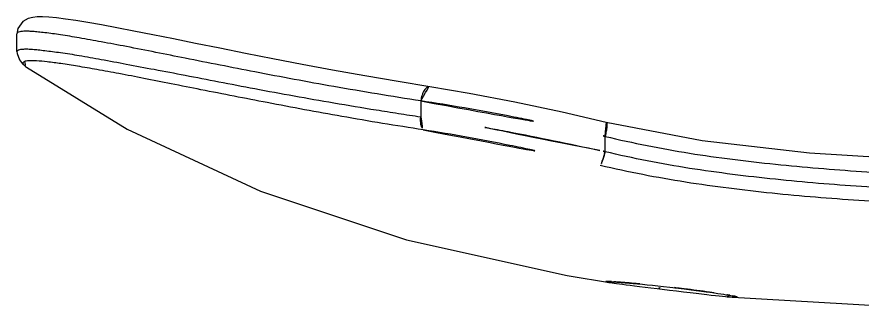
# Model space of a CAD drawing. Extents: x 16296684858 to 16296688009, y -37409618718 to -37409616409.
# Drawn here: x 16296685681.5 to 16296685740.3, y -37409617763 to -37409617742.9 of the extents above; entities that cross this region are included whole.
import ezdxf

# ---------------------------------------------------------------- set-up
doc = ezdxf.new("R2010")
doc.units = 0
doc.header["$LTSCALE"] = 10
doc.header["$MEASUREMENT"] = 0
doc.layers.get('0').update_dxf_attribs({"linetype": 'CONTINUOUS'})

msp = doc.modelspace()

# ---------------------------------------------------------------- linework, layer by layer
at = {"color": 7, "linetype": 'Continuous'}
for p, q in [((16296685681.475929, -37409617744.058502), (16296685681.475941, -37409617744.060204)), ((16296685681.475929, -37409617745.304253), (16296685681.475929, -37409617744.092667)), ((16296685681.475941, -37409617745.304848), (16296685681.475929, -37409617745.30423)), ((16296685682.144449, -37409617746.381348), (16296685682.14679, -37409617746.383003)), ((16296685682.14654, -37409617746.382874), (16296685682.17588, -37409617746.403023)), ((16296685709.564699, -37409617748.727402), (16296685709.564699, -37409617749.834373)), ((16296685722.387711, -37409617752.262154), (16296685722.387711, -37409617751.194077)), ((16296685719.737591, -37409617760.868813), (16296685722.838091, -37409617761.370613)), ((16296685722.87351, -37409617761.37587), (16296685722.72949, -37409617761.353989)), ((16296685722.72949, -37409617761.353989), (16296685722.75091, -37409617761.357323)), ((16296685722.87351, -37409617761.37587), (16296685723.016741, -37409617761.396622)), ((16296685727.838221, -37409617762.000076), (16296685728.29089, -37409617762.054008)), ((16296685727.879881, -37409617761.791092), (16296685727.8881, -37409617761.790581)), ((16296685730.74935, -37409617762.328682), (16296685730.9286, -37409617762.345444)), ((16296685731.006241, -37409617762.352318), (16296685730.863661, -37409617762.339462)), ((16296685730.863741, -37409617762.339523), (16296685741.828279, -37409617762.991928))]:
    msp.add_line(p, q, dxfattribs=at)
for points in [[(16296685710.192989, -37409617747.739227), (16296685708.000851, -37409617747.388657), (16296685705.668249, -37409617746.992867), (16296685703.43421, -37409617746.593246), (16296685701.3041, -37409617746.195473), (16296685699.282631, -37409617745.805206), (16296685697.37392, -37409617745.427841), (16296685695.58148, -37409617745.067787), (16296685693.90794, -37409617744.72892), (16296685692.355129, -37409617744.414551), (16296685690.923941, -37409617744.127296), (16296685689.61454, -37409617743.869087), (16296685688.426611, -37409617743.641388), (16296685687.358801, -37409617743.444717), (16296685686.40856, -37409617743.27919), (16296685685.57259, -37409617743.144363), (16296685684.84598, -37409617743.0392), (16296685684.222401, -37409617742.962486), (16296685683.693769, -37409617742.91291), (16296685683.248541, -37409617742.889313), (16296685682.88385, -37409617742.891602), (16296685682.57555, -37409617742.921143), (16296685682.26194, -37409617742.99826), (16296685681.885389, -37409617743.206451), (16296685681.540251, -37409617743.69001), (16296685681.47595, -37409617744.060043)], [(16296685681.476061, -37409617745.304993), (16296685681.48407, -37409617745.423653), (16296685681.64539, -37409617745.88205), (16296685681.8566, -37409617746.1464)], [(16296685681.8566, -37409617746.1464), (16296685682.06728, -37409617746.326073), (16296685682.14658, -37409617746.38224)], [(16296685682.14621, -37409617746.382782), (16296685689.13843, -37409617750.694252), (16296685698.4235, -37409617755.012352), (16296685708.57375, -37409617758.382683), (16296685719.737591, -37409617760.868813)], [(16296685722.454969, -37409617750.22168), (16296685719.401951, -37409617749.517281), (16296685716.112141, -37409617748.817169), (16296685712.930189, -37409617748.202667), (16296685710.192961, -37409617747.739197)], [(16296685770.093031, -37409617751.835762), (16296685761.35428, -37409617752.650391), (16296685752.702841, -37409617752.96833), (16296685744.448509, -37409617752.853996), (16296685736.59523, -37409617752.358673), (16296685729.141621, -37409617751.50016), (16296685722.454981, -37409617750.22168)], [(16296685722.66017, -37409617761.292183), (16296685722.661791, -37409617761.292152), (16296685722.683149, -37409617761.29229), (16296685722.72473, -37409617761.293266), (16296685722.78409, -37409617761.295464), (16296685722.860571, -37409617761.299057), (16296685722.954201, -37409617761.304222), (16296685723.06529, -37409617761.311043)], [(16296685723.016741, -37409617761.396622), (16296685723.183069, -37409617761.419891), (16296685723.37479, -37409617761.445992), (16296685723.59409, -37409617761.475166), (16296685723.84289, -37409617761.507637), (16296685724.12303, -37409617761.543671), (16296685724.435459, -37409617761.583321), (16296685724.7808, -37409617761.626732), (16296685725.158239, -37409617761.673767), (16296685725.56529, -37409617761.724037), (16296685725.99786, -37409617761.777122), (16296685726.85202, -37409617761.881348)], [(16296685723.06529, -37409617761.311043), (16296685723.19433, -37409617761.319656), (16296685723.3421, -37409617761.330223), (16296685723.509581, -37409617761.34288), (16296685723.69776, -37409617761.357811), (16296685723.907631, -37409617761.375191), (16296685724.140181, -37409617761.39518), (16296685724.39642, -37409617761.418083), (16296685724.677349, -37409617761.444008), (16296685724.983521, -37409617761.473251), (16296685725.31481, -37409617761.505913), (16296685725.67111, -37409617761.542152), (16296685726.051241, -37409617761.582047), (16296685726.452801, -37409617761.625557), (16296685726.872561, -37409617761.672508), (16296685727.30512, -37409617761.722382), (16296685727.74424, -37409617761.774559)], [(16296685727.74424, -37409617761.774559), (16296685727.967541, -37409617761.801857), (16296685728.366461, -37409617761.851807), (16296685728.74337, -37409617761.900467), (16296685729.09477, -37409617761.947212), (16296685729.41851, -37409617761.9916), (16296685729.713551, -37409617762.033363), (16296685729.980261, -37409617762.072342), (16296685730.219049, -37409617762.108421), (16296685730.43092, -37409617762.141548), (16296685730.617319, -37409617762.171738)], [(16296685726.85202, -37409617761.881348), (16296685727.356661, -37409617761.942329), (16296685727.838221, -37409617762.000076)], [(16296685728.29089, -37409617762.054008), (16296685728.711189, -37409617762.103592), (16296685729.09766, -37409617762.148666), (16296685729.45056, -37409617762.189209), (16296685729.77018, -37409617762.225258), (16296685730.05806, -37409617762.257027), (16296685730.316, -37409617762.284721), (16296685730.545799, -37409617762.30851), (16296685730.74935, -37409617762.328682)], [(16296685730.617319, -37409617762.171738), (16296685730.77953, -37409617762.199043), (16296685730.918791, -37409617762.223457), (16296685731.03635, -37409617762.245087), (16296685731.133249, -37409617762.263863), (16296685731.210369, -37409617762.279732), (16296685731.266911, -37409617762.292259), (16296685731.300831, -37409617762.300507), (16296685731.306339, -37409617762.301949)]]:
    msp.add_lwpolyline(points, dxfattribs=at)
for centre, radius, start, end in [((16296685680.03476, -37409617936.984657), 190.55685, 77.15827632, 77.274006), ((16296685711.97522, -37409617892.640121), 131.813673, 83.06627451, 83.8347443)]:
    msp.add_arc(centre, radius, start, end, dxfattribs=at)
for points, knots in [([(16296685709.564699, -37409617748.727402), (16296685707.54236, -37409617748.419708), (16296685703.68734, -37409617747.781853), (16296685698.231779, -37409617746.763008), (16296685693.429729, -37409617745.810707), (16296685689.873501, -37409617745.100883), (16296685687.415251, -37409617744.633133), (16296685685.88648, -37409617744.358223), (16296685684.579, -37409617744.143608), (16296685683.63002, -37409617744.010063), (16296685682.986441, -37409617743.938507), (16296685682.592739, -37409617743.904678), (16296685682.25853, -37409617743.887123), (16296685681.98447, -37409617743.88604), (16296685681.7693, -37409617743.900093), (16296685681.614479, -37409617743.931152), (16296685681.50803, -37409617743.975166), (16296685681.47608, -37409617744.033836), (16296685681.476, -37409617744.058418)], [0, 0, 0, 0, 0.214702614, 0.4100661, 0.582479523, 0.728528339, 0.790678663, 0.845118764, 0.891553124, 0.929738826, 0.945685594, 0.95951145, 0.971211094, 0.980793271, 0.988284393, 0.993755096, 0.997418939, 1, 1, 1, 1]), ([(16296685681.475929, -37409617745.304268), (16296685681.475809, -37409617745.247208), (16296685681.59827, -37409617745.172256), (16296685681.76499, -37409617745.137497), (16296685681.983339, -37409617745.11499), (16296685682.256029, -37409617745.117569), (16296685682.590231, -37409617745.13752), (16296685682.98321, -37409617745.175293), (16296685683.625719, -37409617745.250214), (16296685684.574659, -37409617745.372223), (16296685685.88271, -37409617745.573959), (16296685687.409401, -37409617745.852692), (16296685689.15057, -37409617746.180328), (16296685691.098261, -37409617746.544922), (16296685693.241051, -37409617746.951813), (16296685695.567329, -37409617747.404022), (16296685699.00655, -37409617748.063713), (16296685702.6593, -37409617748.726532), (16296685705.9928, -37409617749.277496), (16296685708.012939, -37409617749.595459), (16296685709.04368, -37409617749.757568), (16296685709.564699, -37409617749.834373)], [0, 0, 0, 0, 0.005995273, 0.011511158, 0.019008422, 0.028584213, 0.040285095, 0.054119189, 0.070071923, 0.108233064, 0.154629238, 0.209093227, 0.271263515, 0.34076219, 0.417262594, 0.500398714, 0.589725636, 0.785159618, 0.89038534, 0.944673077, 1, 1, 1, 1]), ([(16296685681.99823, -37409617745.997719), (16296685681.966049, -37409617746.011467), (16296685681.91831, -37409617746.038872), (16296685681.89995, -37409617746.103844), (16296685681.91177, -37409617746.152939), (16296685681.94286, -37409617746.20443), (16296685682.016951, -37409617746.28727), (16296685682.089979, -37409617746.343086), (16296685682.144449, -37409617746.381348)], [0, 0, 0, 0, 0.199691585, 0.279427061, 0.368133261, 0.479439145, 0.620158999, 1, 1, 1, 1]), ([(16296685709.74008, -37409617750.739502), (16296685707.846809, -37409617750.451187), (16296685704.22296, -37409617749.854713), (16296685699.073521, -37409617748.893784), (16296685695.121441, -37409617748.118599), (16296685692.26017, -37409617747.548477), (16296685690.36021, -37409617747.171089), (16296685688.638, -37409617746.83873), (16296685687.10128, -37409617746.555939), (16296685685.75539, -37409617746.323242), (16296685684.605129, -37409617746.142548), (16296685683.65572, -37409617746.01535), (16296685682.913839, -37409617745.944733), (16296685682.425261, -37409617745.928383), (16296685682.14357, -37409617745.955307), (16296685682.03924, -37409617745.980186), (16296685681.99823, -37409617745.997719)], [0, 0, 0, 0, 0.203892005, 0.390963578, 0.55768422, 0.632670422, 0.701580017, 0.763916974, 0.819408005, 0.867934523, 0.909327337, 0.943375513, 0.969881187, 0.988697793, 0.995250858, 1, 1, 1, 1]), ([(16296685709.564699, -37409617748.727402), (16296685709.580799, -37409617748.593292), (16296685709.63522, -37409617748.341537), (16296685709.758869, -37409617748.056641), (16296685709.8873, -37409617747.88192), (16296685709.985479, -37409617747.79213), (16296685710.088461, -37409617747.739807), (16296685710.160561, -37409617747.734161), (16296685710.192961, -37409617747.739227)], [0, 0, 0, 0, 0.321039847, 0.608521174, 0.730063565, 0.834073181, 0.922062598, 1, 1, 1, 1]), ([(16296685709.564699, -37409617748.727402), (16296685711.596979, -37409617749.026756), (16296685715.758301, -37409617749.767632), (16296685719.894819, -37409617750.630928), (16296685722.01251, -37409617751.108963)], [0, 0, 0, 0, 0.486183281, 1, 1, 1, 1]), ([(16296685709.564699, -37409617749.834373), (16296685709.543791, -37409617750.013008), (16296685709.54351, -37409617750.273087), (16296685709.628719, -37409617750.577171), (16296685709.69853, -37409617750.696037), (16296685709.74008, -37409617750.739502)], [0, 0, 0, 0, 0.571948433, 0.808805733, 1, 1, 1, 1]), ([(16296685722.012569, -37409617752.176659), (16296685719.894899, -37409617751.703911), (16296685715.75836, -37409617750.852287), (16296685711.596821, -37409617750.126328), (16296685709.564699, -37409617749.834373)], [0, 0, 0, 0, 0.513831669, 1, 1, 1, 1]), ([(16296685722.387831, -37409617751.194107), (16296685722.415911, -37409617751.073723), (16296685722.461189, -37409617750.84977), (16296685722.50094, -37409617750.554153), (16296685722.506149, -37409617750.355309), (16296685722.488859, -37409617750.254478), (16296685722.466591, -37409617750.224472), (16296685722.454969, -37409617750.221764)], [0, 0, 0, 0, 0.372752332, 0.687478429, 0.901871566, 0.963999755, 1, 1, 1, 1]), ([(16296685709.74008, -37409617750.739502), (16296685711.75412, -37409617751.048912), (16296685715.8706, -37409617751.813057), (16296685719.96036, -37409617752.704002), (16296685722.05006, -37409617753.1987)], [0, 0, 0, 0, 0.486883888, 1, 1, 1, 1]), ([(16296685722.387779, -37409617751.194092), (16296685723.35647, -37409617751.425728), (16296685725.306641, -37409617751.853287), (16296685729.245199, -37409617752.554688), (16296685733.222549, -37409617753.049141), (16296685737.21195, -37409617753.412514), (16296685740.2057, -37409617753.642403), (16296685743.202471, -37409617753.799767), (16296685746.20096, -37409617753.923477), (16296685749.203239, -37409617753.969856), (16296685752.20863, -37409617753.98513), (16296685755.21681, -37409617753.927979), (16296685758.22691, -37409617753.832031), (16296685761.236309, -37409617753.666656), (16296685764.244459, -37409617753.455727), (16296685767.248791, -37409617753.181122), (16296685769.24732, -37409617752.952377), (16296685770.24543, -37409617752.828041)], [0, 0, 0, 0, 0.06212364, 0.124489908, 0.24947227, 0.311946712, 0.37435709, 0.436735841, 0.499114966, 0.561529492, 0.624009125, 0.686565016, 0.749181913, 0.811844678, 0.874542477, 0.937263079, 1, 1, 1, 1]), ([(16296685722.38763, -37409617752.262123), (16296685722.363581, -37409617752.366211), (16296685722.31254, -37409617752.563789), (16296685722.22764, -37409617752.833237), (16296685722.14361, -37409617753.043053), (16296685722.08316, -37409617753.15937), (16296685722.05006, -37409617753.1987)], [0, 0, 0, 0, 0.320388952, 0.61204869, 0.845834217, 1, 1, 1, 1]), ([(16296685770.245449, -37409617753.879379), (16296685768.24934, -37409617754.124893), (16296685764.248369, -37409617754.537376), (16296685758.23057, -37409617754.902893), (16296685752.21286, -37409617755.055313), (16296685747.203119, -37409617755.001846), (16296685743.203609, -37409617754.850883), (16296685740.207331, -37409617754.68766), (16296685737.21306, -37409617754.469101), (16296685734.221621, -37409617754.190102), (16296685731.235531, -37409617753.848503), (16296685728.26046, -37409617753.432762), (16296685725.306749, -37409617752.91893), (16296685723.35634, -37409617752.493233), (16296685722.38763, -37409617752.262123)], [0, 0, 0, 0, 0.125453435, 0.250811756, 0.375982139, 0.500875906, 0.563254938, 0.625632854, 0.688046734, 0.7505188, 0.813031057, 0.87551476, 0.937877864, 1, 1, 1, 1]), ([(16296685722.05006, -37409617753.1987), (16296685724.00993, -37409617753.658531), (16296685727.97603, -37409617754.425537), (16296685733.98847, -37409617755.164467), (16296685740.0289, -37409617755.663719), (16296685748.103769, -37409617756.043808), (16296685758.22958, -37409617755.965057), (16296685766.31535, -37409617755.334068), (16296685770.34008, -37409617754.831039)], [0, 0, 0, 0, 0.124471462, 0.249484136, 0.374389812, 0.499159214, 0.749210487, 1, 1, 1, 1]), ([(16296685722.57412, -37409617761.328232), (16296685722.545679, -37409617761.323097), (16296685722.50889, -37409617761.316017), (16296685722.466761, -37409617761.305801), (16296685722.450781, -37409617761.299629), (16296685722.44092, -37409617761.295723), (16296685722.437941, -37409617761.287666), (16296685722.448429, -37409617761.283592), (16296685722.47352, -37409617761.279373), (16296685722.53853, -37409617761.27832), (16296685722.64719, -37409617761.282356), (16296685722.802099, -37409617761.291023), (16296685722.918909, -37409617761.298409), (16296685722.9832, -37409617761.30246)], [0, 0, 0, 0, 0.125732218, 0.163399867, 0.187581484, 0.201087765, 0.207997084, 0.218319296, 0.239885984, 0.328199805, 0.489961283, 0.719753787, 1, 1, 1, 1]), ([(16296685722.7279, -37409617761.353729), (16296685722.71303, -37409617761.351387), (16296685722.66172, -37409617761.343262), (16296685722.610451, -37409617761.33477), (16296685722.57412, -37409617761.328232)], [0, 0, 0, 0, 0.289518522, 1, 1, 1, 1]), ([(16296685722.9832, -37409617761.30246), (16296685723.39209, -37409617761.328339), (16296685724.442169, -37409617761.417671), (16296685725.490971, -37409617761.519669), (16296685726.131281, -37409617761.588814)], [0, 0, 0, 0, 0.388809464, 1, 1, 1, 1]), ([(16296685726.112141, -37409617761.791039), (16296685726.12097, -37409617761.792099), (16296685726.14415, -37409617761.778587), (16296685726.18416, -37409617761.715958), (16296685726.20731, -37409617761.652908), (16296685726.22315, -37409617761.604248)], [0, 0, 0, 0, 0.118705491, 0.316586446, 1, 1, 1, 1]), ([(16296685727.8881, -37409617761.790581), (16296685728.477461, -37409617761.862709), (16296685729.463421, -37409617761.990097), (16296685730.446421, -37409617762.13932), (16296685730.840891, -37409617762.207573)], [0, 0, 0, 0, 0.597290052, 1, 1, 1, 1]), ([(16296685730.840891, -37409617762.207573), (16296685730.878889, -37409617762.214127), (16296685731.015699, -37409617762.237862), (16296685731.152491, -37409617762.261688), (16296685731.250959, -37409617762.280663)], [0, 0, 0, 0, 0.277740341, 1, 1, 1, 1]), ([(16296685731.514021, -37409617762.379852), (16296685731.449829, -37409617762.382469), (16296685731.28002, -37409617762.373833), (16296685731.11095, -37409617762.361328), (16296685731.00593, -37409617762.352257)], [0, 0, 0, 0, 0.378679517, 1, 1, 1, 1]), ([(16296685731.250959, -37409617762.280663), (16296685731.28723, -37409617762.287666), (16296685731.351, -37409617762.300484), (16296685731.434389, -37409617762.319397), (16296685731.49511, -37409617762.335609), (16296685731.53245, -37409617762.347572), (16296685731.553249, -37409617762.356392), (16296685731.56156, -37409617762.361267), (16296685731.56756, -37409617762.366074), (16296685731.564529, -37409617762.375954), (16296685731.54146, -37409617762.376778), (16296685731.525909, -37409617762.379356), (16296685731.514021, -37409617762.379852)], [0, 0, 0, 0, 0.286879826, 0.505144874, 0.664493408, 0.774023962, 0.811323719, 0.837192713, 0.852623736, 0.862997422, 0.907600746, 1, 1, 1, 1])]:
    msp.add_open_spline(points, degree=3, knots=knots, dxfattribs=at)
msp.add_open_spline([(16296685722.387711, -37409617752.262154), (16296685722.26301, -37409617752.232147), (16296685722.13777, -37409617752.204483), (16296685722.012569, -37409617752.176659)], degree=3, dxfattribs=at)

doc.saveas('drawing.dxf')
